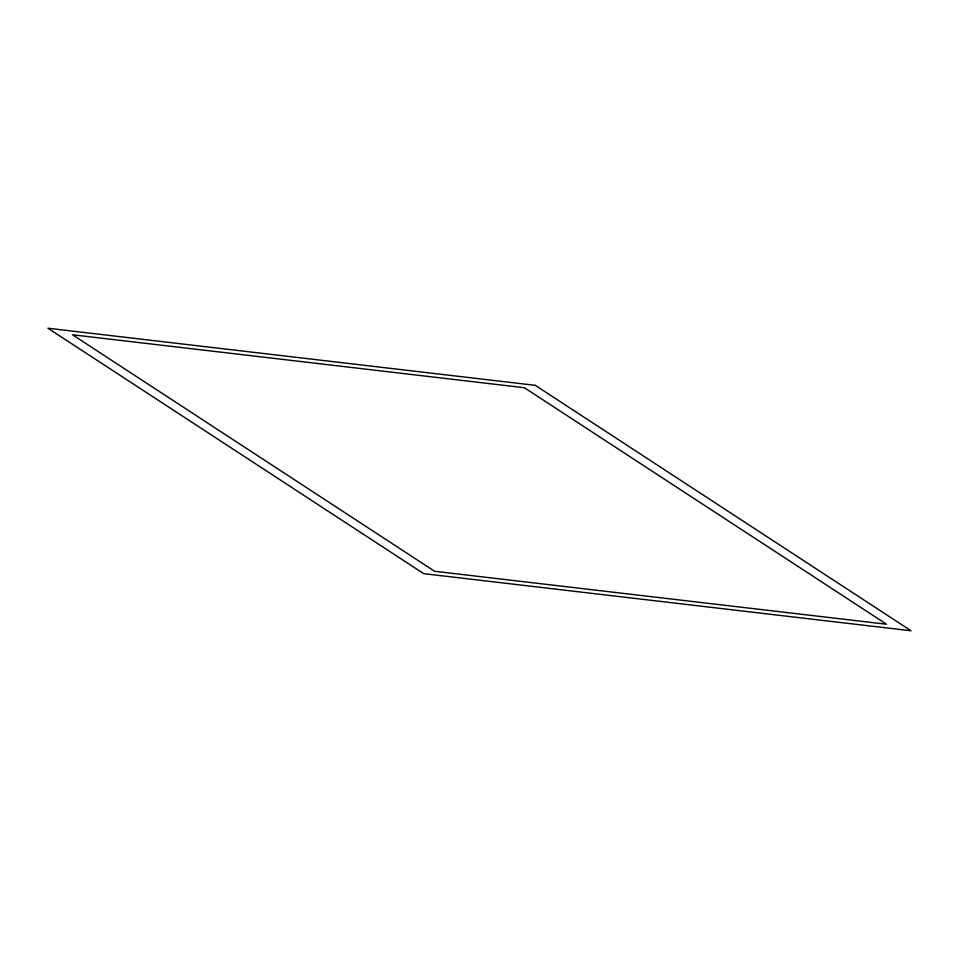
<?xml version="1.0" encoding="UTF-8"?>
<svg xmlns="http://www.w3.org/2000/svg" width="959" height="959" viewBox="0 0 959 959"><rect width="100%" height="100%" fill="white"/><g stroke="black" fill="none" stroke-linecap="round" stroke-linejoin="round"><path stroke-width="1.44" d="M535.266 385.338L47.95 328.23L423.734 573.662L911.05 630.77L535.266 385.338M524.381 387.724L72.512 334.775L434.619 571.276L886.488 624.225L524.381 387.724"/></g></svg>
